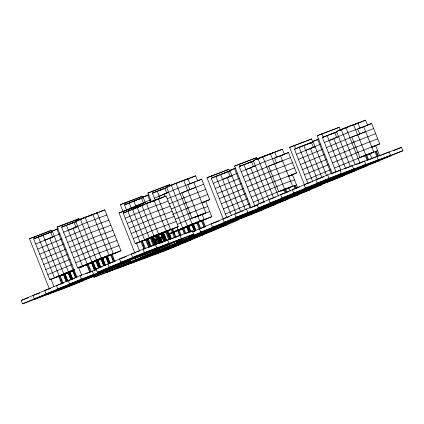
<?xml version="1.0" encoding="UTF-8"?>
<svg xmlns="http://www.w3.org/2000/svg" width="424" height="424" viewBox="0 0 424 424"><rect width="100%" height="100%" fill="white"/><g stroke="black" fill="none" stroke-linecap="round" stroke-linejoin="round"><path stroke-width="0.64" d="M49.47 289.152L29.5 238.717L51.426 230.317L51.914 231.546M77.067 277.519L57.097 227.079L79.028 218.678L79.516 219.913M47.308 232.05L51.426 230.317M74.322 220.66L79.028 218.678M63.584 274.609L49.82 279.739L33.65 238.892L50.631 232.119L52.65 237.223M74.317 269.706L68.402 271.911L52.232 231.069L58.062 228.674M91.526 262.843L77.756 267.973L61.586 227.132L73.983 222.287L76.002 227.391M99.566 259.165L91.876 262.027L75.705 221.185L85.118 217.221L104.802 209.891L120.973 250.732L106.853 256.679M43.121 235.278L41.335 236.03L43.179 235.341M44.313 234.774L52.655 231.266M69.865 224.02L78.323 220.453M79.532 219.95L81.344 219.187M82.547 218.678L84.36 217.915M84.572 217.825L92.808 214.358L108.979 255.2L85.447 265.111M46.804 233.937L52.194 231.668M73.58 222.664L75.991 221.646M88.06 216.563L97.112 212.753L113.282 253.6L89.75 263.505M104.802 209.891L98.909 212.313M123.257 212.048L120.331 204.665L142.263 196.27L142.75 197.499M151.342 201.638L147.934 193.031L169.865 184.631L170.347 185.86M169.865 184.631L147.934 193.031M137.556 198.252L142.263 196.27M150.918 199.725L126.506 209.949L124.481 204.845L141.462 198.066L143.487 203.176L141.711 203.833M145.766 203.827L143.068 197.022L148.898 194.621M155.343 200.457L152.423 193.079L164.814 188.235L166.839 193.339L159.148 196.206M190.397 225.118L182.712 227.98L166.542 187.138L175.955 183.173L195.634 175.843L197.658 180.947M132.171 201.983L143.492 197.213M145.278 196.46L146.471 195.962M160.108 190.217L167.952 186.915M177.168 183.036L183.64 180.311L187.684 190.519M139.379 199.153L143.625 197.367M165.005 188.367L166.224 187.853M180.709 181.753L182.516 180.99M183.725 180.486L187.949 178.705L189.968 183.809M190.927 177.82L195.634 175.843M35.669 244.001L60.086 233.778M63.605 232.235L87.137 222.33L106.822 214.994M134.965 253.165L119.038 212.933L140.964 204.532L141.446 205.751M154.442 198.188L177.974 188.277L195.289 181.827M203.896 202.057L209.779 199.577L201.697 179.156L187.816 184.615L189.835 189.719L195.718 187.238M136.846 206.265L140.964 204.532M196.99 181.138L201.697 179.156M251.056 207.744L234.567 166.097L256.493 157.702L256.976 158.926M223.209 218.768L206.965 177.736L228.891 169.34L229.617 171.174M37.688 249.105L62.105 238.882M65.63 237.339L89.162 227.434L108.841 220.098M146.079 239.73L135.314 243.742L123.188 213.108L146.418 203.329L166.102 195.994L178.228 226.628L157.903 235.188M132.039 209.758L133.852 208.99M135.044 208.491L137.842 207.309M138.023 207.235L139.809 206.483M140.169 206.334L141.913 205.598M143.073 205.11L144.812 204.373L137.127 207.241L149.253 237.875L156.944 235.007M147.139 203.398L154.108 200.462L166.234 231.096L151.94 237.117M149.698 202.529L158.412 198.861L170.543 229.49L157.182 235.113L160.744 233.82M228.891 169.34L206.965 177.736M256.493 157.702L234.567 166.097M158.549 199.174L161.454 197.95L153.764 200.817M162.037 197.706L166.102 195.994M226.967 217.952L211.242 178.244L228.223 171.466L230.248 176.57M245.326 209.557L229.829 170.416L235.659 168.021M254.904 206.186L239.184 166.478L251.575 161.634L253.6 166.738M343.97 175.531L270.162 203.027L253.303 160.532L262.716 156.573L282.395 149.237L284.419 154.341L264.735 161.677L241.203 171.582M221.837 174.153L232.633 169.611M247.457 163.367L254.713 160.309M257.13 159.297L258.937 158.534M260.145 158.025L261.952 157.262M262.164 157.172L270.401 153.705L274.445 163.918L276.289 163.229M224.397 173.284L227.301 172.059M227.407 172.017L229.193 171.264M251.178 162.01L253.589 160.993M265.657 155.91L267.464 155.152M268.673 154.643L274.71 152.099L276.729 157.209M282.395 149.237L270.003 154.082M167.056 198.835L190.143 189.602M203.716 184.26L181.843 192.697L191.95 218.222L205.826 212.769L193.699 182.135M304.612 185.214L289.619 147.34L311.545 138.939L312.753 141.998M332.215 173.575L317.221 135.701L339.147 127.306L340.355 130.359M306.838 140.922L311.545 138.939M335.029 129.039L339.147 127.306M39.713 254.209L64.125 243.986M67.649 242.448L91.181 232.538L110.865 225.208M125.207 218.217L148.442 208.433L168.121 201.098M213.267 183.348L237.679 173.124M307.898 183.21L294.426 149.174L311.407 142.4L313.426 147.504M326.708 175.955L313.007 141.351L318.837 138.95M336.062 172.017L322.362 137.413L334.759 132.564L336.778 137.673M350.404 166.637L336.481 131.467L345.894 127.502L365.578 120.172L367.597 125.276M229.888 176.723L231.674 175.971M303.854 145.575L313.431 141.547M337.292 131.498L330.052 134.546L333.741 133.173M339.099 130.735L340.308 130.226M342.719 129.214L345.348 128.106M345.74 127.942L353.584 124.64L357.623 134.848M290.657 175.451L296.54 172.976L288.452 152.555L274.577 158.009L276.596 163.113L282.479 160.638M306.997 144.462L312.97 141.95M336.767 131.928L334.356 132.945L336.131 132.283M351.252 125.827L357.888 123.034L359.907 128.138M282.57 155.03L288.452 152.555M361.46 121.905L365.578 120.172M169.075 203.939L184.382 197.611M183.862 197.801L205.735 189.369M41.732 259.313L66.149 249.095M69.674 247.552L93.201 237.647L112.885 230.312M127.232 223.321L150.462 213.537L170.146 206.207M215.286 188.452L239.703 178.228M243.222 176.691L274.137 164.03M296.445 154.278L320.862 144.059M324.381 142.517L347.913 132.611L367.004 125.499M290.477 157.659L268.599 166.091L278.706 191.622L292.587 186.163L280.46 155.534M313.665 147.404L315.451 146.651M371.567 147.43L379.719 143.906L371.636 123.485L357.755 128.944L359.78 134.048L349.938 137.715L326.406 147.621M366.341 125.716L371.636 123.485M171.095 209.043L186.406 202.714M185.882 202.905L207.76 194.473M43.757 264.422L68.169 254.199M71.693 252.656L95.225 242.751L114.904 235.415M129.251 228.425L152.481 218.641L172.165 211.311M217.305 193.556L241.722 183.338M245.247 181.795L271.143 171.005M298.464 159.387L322.881 149.163M270.623 171.201L292.496 162.763M373.655 128.594L351.782 137.026L359.865 157.447L373.745 151.993L363.638 126.463M360.368 133.798L365.658 131.573M172.531 214.396L188.426 207.818M187.906 208.014L209.779 199.577M202.211 202.852L205.741 201.368L211.804 216.685L202.391 220.644M45.776 269.526L70.193 259.303M73.712 257.76L97.244 247.855L116.929 240.525M131.27 233.529L154.506 223.75L174.184 216.415M219.33 198.665L243.742 188.442M247.266 186.899L273.162 176.108M300.489 164.491L324.901 154.267M328.425 152.725L354.321 141.939M272.643 176.304L294.521 167.867M353.801 142.13L375.68 133.698M175.138 219.256L190.445 212.922M189.926 213.118L203.806 207.665M47.795 274.63L72.213 264.406M75.737 262.869L99.269 252.958L118.948 245.629M133.295 238.638L156.525 228.854L176.209 221.519M221.349 203.769L245.766 193.545M249.291 192.003L275.187 181.218M302.508 169.595L326.925 159.371M330.45 157.834L356.346 147.043M274.667 181.408L296.54 172.976M355.826 147.239L377.699 138.802M288.972 176.252L292.502 174.762L297.669 187.811M177.163 224.36L190.1 218.911L209.785 211.576M194.171 217.57L197.791 216.049L199.81 221.153L176.283 231.059M199.943 215.244L205.826 212.769M194.446 217.66L202.094 214.443L204.119 219.547L180.587 229.458M49.82 279.739L74.232 269.516M77.756 267.973L101.288 258.068L120.973 250.732M135.314 243.742L158.549 233.958L178.228 226.628M144.022 249.354L140.895 241.452L142.342 240.88L145.469 248.782M154.76 244.871L151.633 236.968L150.896 237.244L150.191 237.541L153.318 245.443M61.793 284.133L58.666 276.236L60.107 275.664L62.996 282.956M72.287 279.04L69.398 271.747L67.957 272.319L70.845 279.612M74.046 269.791L72.605 270.364L75.488 277.656M95.941 269.791L92.814 261.889L91.367 262.461L94.738 270.973M105.11 265.223L102.226 257.93L100.78 258.502L103.668 265.795M57.505 276.872L74.184 269.849M143.005 240.88L150.748 237.615M68.253 272.436L68.958 272.139L68.253 272.436L69.7 276.082M74.343 274.127L72.902 270.48L73.606 270.183M94.732 270.501L91.605 262.604L92.31 262.308M108.613 263.951L105.724 256.658L106.429 256.361L107.171 256.085L110.055 263.378M61.814 275.266L63.6 274.519M64.347 274.116L74.009 270.136M85.044 265.488L80.396 267.443L79.951 266.309M150.88 237.769L147.308 239.274L150.859 237.949M151.506 236.184L151.956 237.318L155.65 235.76M152.354 237.186L153.059 236.889L155.947 244.182M161.65 233.274L162.355 232.972L165.482 240.874M168.683 239.491L165.556 231.589L166.261 231.292L169.393 239.194M106.62 256.52L105.915 256.817L108.804 264.11M114.952 261.555L112.063 254.262L110.622 254.835L113.266 261.518M161.957 233.38L162.662 233.083L165.789 240.986M69.499 272.404L72.986 270.936M97.441 260.638L100.97 259.154M102.147 258.661L106.265 256.923L102.12 258.439M223.374 208.873L247.786 198.649M251.31 197.112L277.206 186.322M304.533 174.704L328.945 164.48M332.469 162.938L358.365 152.147M276.686 186.512L290.567 181.059M357.845 152.343L379.719 143.906M156.917 238.839L154.596 239.82L156.959 238.94M159.822 237.62L162.143 236.64M169.181 233.677L172.711 232.193M173.888 231.695L192.125 224.015L211.804 216.685M184.371 233.884L182.203 228.414L182.908 228.117L185.076 233.587M194.261 231.138L191.616 224.45L192.321 224.153L194.971 230.842M154.882 239.952L155.592 239.655L157.272 243.911M178.234 230.121L178.944 229.824L181.106 235.293M187.647 226.156L188.351 225.859L190.763 231.939M154.299 240.318L156.684 239.311M159.376 238.177L162.281 236.952L159.498 237.975L160.235 237.7L162.159 242.56M169.786 233.794L171.577 233.041L169.208 233.921M154.972 240.244L156.816 239.465M159.795 238.209L162.18 237.207M169.923 233.947L171.709 233.195M174.094 232.188L175.881 231.435L174.036 232.124M203.864 226.861L201.458 220.782L202.9 220.21L205.55 226.898M197.489 222.489L198.194 222.192L200.844 228.881M142.581 245.708L144.022 245.136M147.229 243.752L148.67 243.18M151.872 241.797L153.318 241.224M156.52 239.841L157.967 239.269M60.346 280.487L61.793 279.914M64.994 278.531L66.441 277.959M69.642 276.575L71.084 276.003M74.285 274.62L75.732 274.047M88.346 268.699L89.793 268.127M93.052 266.717L94.499 266.145M97.758 264.735L99.2 264.163M102.465 262.753L103.907 262.18M160.336 238.357L162.657 237.376M180.083 230.041L181.827 229.304M188.277 226.591L192.395 224.858L188.251 226.374M192.984 224.609L197.685 222.627L190 225.494M198.273 222.383L201.803 220.893L194.706 223.512M162.344 237.668L163.786 237.096M107.41 260.914L108.851 260.341M167.242 235.845L168.683 235.272M112.307 259.091L113.749 258.518M172.934 233.725L174.381 233.152M225.393 213.977L249.81 203.758M253.329 202.216L276.861 192.305L296.546 184.975M306.552 179.808L330.969 169.584M334.488 168.042L365.403 155.385M285.384 192.909L284.038 189.507L284.743 189.21L286.089 192.613M368.668 159.864L366.643 154.76L365.907 155.036L365.202 155.332L367.221 160.436M280.932 190.97L284.552 189.443M361.486 157.05L365.711 155.269M130.131 259.594L130.581 260.728L71.751 285.495L22.546 303.828L21.2 300.425L80.03 275.658L96.635 269.468M96.052 268.911L143.111 249.095L192.316 230.762L193.667 234.165L146.603 253.981L97.398 272.314L96.052 268.911L102.2 266.617M286.704 188.643L292.587 186.163M367.862 154.469L373.745 151.993M281.207 191.06L288.855 187.837L290.207 191.245M362.774 156.716L365.308 155.65M366.999 154.935L370.014 153.668L372.039 158.772M294.998 188.68L293.874 185.845L295.321 185.272L296.668 188.675M377.063 156.774L375.044 151.665L376.486 151.092L378.51 156.202M85.86 273.798L92.331 271.074L93.678 274.476L34.848 299.249M148.352 247.483L155.412 244.51L156.758 247.913L109.699 267.729M158.889 243.646L160.654 242.899M161.83 242.406L167.713 239.931L169.059 243.334L122.001 263.15L121.55 262.011M172.367 238.564L180.014 235.347L181.366 238.749L134.302 258.566M185.845 233.486L192.316 230.762M192.364 231.817L246.487 209.027L257.559 204.903L251.141 207.665M257.05 204.58L327.646 174.852L401.454 147.356L402.8 150.758L332.204 180.481L258.396 207.983L257.05 204.58L264.433 201.829M22.546 303.828L81.376 279.061L130.581 260.728M97.398 272.314L144.457 252.497L193.667 234.165M331.711 173.739L339.947 170.273L341.294 173.676L270.697 203.398L270.252 202.264M344.601 168.906L352.249 165.689L353.595 169.091L282.999 198.814M47.149 294.664L105.979 269.892L105.528 268.758M355.725 164.819L364.55 161.104L365.896 164.507L295.3 194.234M59.45 290.08L118.28 265.313L117.83 264.178M369.203 159.742L376.851 156.52L378.197 159.928L307.601 189.65M381.505 155.157L379.74 155.905L375.68 145.697L371.376 147.303M382.681 154.665L389.153 151.94L390.499 155.343L319.903 185.065M393.218 150.822L401.454 147.356M93.847 277.264L164.443 247.542L238.251 220.045L167.655 249.768L93.847 277.264L93.397 276.13M177.237 242.152L247.833 212.429L321.641 184.933L251.045 214.655L177.237 242.152L176.792 241.018M258.396 207.983L328.992 178.255L402.8 150.758M106.148 272.685L176.744 242.957L176.071 241.256M189.539 237.573L260.135 207.845M118.45 268.101L189.046 238.378M201.84 232.988L272.436 203.266M130.751 263.516L201.347 233.794M214.141 228.404L284.737 198.681L284.287 197.547M226.443 223.819L297.039 194.097M321.917 183.846L345.147 174.068L344.696 172.928M349.853 172.086L373.385 162.175M155.354 254.352L225.95 224.625L225.499 223.49M238.744 219.24L309.34 189.517M57.097 227.079L73.707 220.893M178.933 182.293L171.248 185.156L187.419 225.997L195.104 223.135M183.831 180.465L190.339 178.043M88.102 216.341L80.412 219.203L96.582 260.045L104.272 257.183M92.406 214.735L97.727 212.753M166.542 187.138L173.639 184.493M75.705 221.185L83.395 218.323M120.331 204.665L136.941 198.48M29.5 238.717L46.72 232.299M152.423 193.079L164.417 188.611M61.586 227.132L69.276 224.264M69.891 224.036L75.944 221.779M143.068 197.022L148.389 195.035M52.232 231.069L58.146 228.865M136.82 200.022L129.129 202.889L131.154 207.993M141.717 198.199L143.487 197.542M45.983 234.075L38.293 236.937L54.463 277.778L62.153 274.916M50.286 232.469L52.655 231.589M124.481 204.845L130.396 202.64M33.65 238.892L40.746 236.253M317.221 135.701L334.441 129.288M265.694 155.688L258.009 158.549L273.507 197.695M253.303 160.532L259.806 158.11M168.588 192.459L163.855 194.224L164.756 196.492M289.619 147.34L306.223 141.155M77.751 226.511L73.018 228.271L87.169 264.009L94.859 261.147M239.184 166.478L246.869 163.616M247.483 163.383L253.541 161.131M68.312 230.253L75.408 227.608M229.829 170.416L235.744 168.211M145.178 202.317L140.445 204.082L141.118 205.783M348.878 126.622L341.188 129.484L355.111 164.655M353.775 124.794L360.872 122.154M54.341 236.369L49.608 238.129L63.759 273.867L71.444 271.005M140.529 204.273L135.797 206.038L133.777 200.934M223.581 173.421L215.89 176.283L231.387 215.424M227.884 171.815L230.248 170.936M44.96 240.085L52.057 237.445M336.481 131.467L342.396 129.262M211.242 178.244L218.339 175.6M119.038 212.933L136.258 206.514M322.362 137.413L329.459 134.768M313.007 141.351L318.922 139.146M148.872 202.64L141.775 205.285L153.901 235.914L162.106 232.845L165.233 240.742M152.078 201.67L153.848 201.008M139.576 206.552L132.479 209.196L144.605 239.83L150.52 237.626M306.165 144.573L299.068 147.218L312.769 181.822M311.062 142.75L312.838 142.088M133.745 208.947L127.831 211.152L139.962 241.786L148.167 238.712L151.05 246.005M294.426 149.174L302.111 146.312M309.377 143.603L311.147 142.946M123.188 213.108L129.691 210.686M255.349 165.858L250.616 167.618L264.316 202.222M245.909 169.6L251.824 167.401M231.933 175.716L227.206 177.476L240.678 211.512M222.558 179.437L229.654 176.792M337.939 137.01L333.794 138.553L345.698 168.619M329.088 140.535L334.414 138.553M315.117 146.651L310.384 148.411L321.837 177.343M305.736 150.366L312.244 147.944M201.437 202.974L205.741 201.368M288.362 176.304L292.502 174.762M203.626 208.014L207.765 206.472M290.382 181.414L294.521 179.871M197.388 216.426L200.345 215.323M202.121 214.661L203.303 214.221M375.044 151.665L376.486 151.092M366.325 155.041L377.704 150.801M367.083 154.988L370.041 153.886M165.556 231.589L173.58 228.584M161.618 233.248L162.355 232.972M161.247 233.401L168.938 230.539M161.926 233.375L164.289 232.495M151.956 237.318L155.502 235.993M157.278 235.336L159.641 234.451M140.895 241.452L141.632 241.177M146.72 239.284L147.457 239.009M152.629 237.292L154.999 236.407M284.038 189.507L285.479 188.934L286.825 192.342M293.874 185.845L295.321 185.272M284.149 189.82L289.475 187.837M199.413 221.529L207.097 218.667M191.616 224.45L193.058 223.877L195.708 230.566M201.458 220.782L202.195 220.512L204.808 227.174M102.226 257.93L101.484 258.205L104.373 265.498M112.063 254.262L111.327 254.538L114.215 261.831M105.724 256.658L106.461 256.382L109.318 263.654M108.576 255.577L116.266 252.715M101.723 258.343L102.465 258.068L105.348 265.36M103.869 257.559L111.56 254.697M185.696 227.094L178.006 229.962L176.882 227.126M182.203 228.414L183.65 227.842L185.813 233.311M92.814 261.889L92.072 262.164L95.204 270.067M99.163 259.541L100.939 258.879M173.893 231.721L180.99 229.077M185.293 227.476L187.069 226.814M90.153 263.129L82.463 265.991L66.292 225.149M91.605 262.604L93.052 262.032L96.179 269.929M94.457 261.523L100.965 259.101M169.187 233.704L172.732 232.384M173.914 231.944L182.362 228.796M183.544 228.356L187.09 227.031M93.301 262.18L96.259 261.083M179.426 230.115L182.384 229.013M81.355 266.86L90.959 263.283M159.832 237.641L162.196 236.762M164.146 236.02L164.883 235.744M81.583 267.003L83.353 266.341M85.129 265.678L86.904 265.021M323.872 176.829L315.88 179.808L317.226 183.21L391.034 155.714M69.398 271.747L68.662 272.023L71.788 279.925M72.902 270.48L73.638 270.205M154.681 240.011L156.451 239.353M66.801 272.961L59.111 275.823L42.941 234.981M71.105 271.355L72.88 270.697M160.044 238.219L162.615 237.281M64.316 274.095L65.052 273.819L67.941 281.112M68.232 272.653L66.457 273.31L66.011 272.176M70.008 271.991L72.965 270.888M310.877 182.241L304.114 184.763L305.46 188.166L379.268 160.669M58.666 276.236L59.402 275.96M155.603 240.117L156.79 239.677M64.771 274.169L68.317 272.844M158.406 239.327L159.143 239.051M163.298 237.504L164.04 237.228M168.996 235.384L169.733 235.108M153.758 241.282L154.495 241.012M164.348 237.339L165.084 237.064M299.731 186.968L292.348 189.714L293.694 193.121L367.502 165.62L367.051 164.486M149.11 243.244L149.847 242.968M154.007 241.415L154.744 241.139M159.7 239.295L160.436 239.019M285.5 192.835L280.582 194.669L281.928 198.072L355.736 170.575M286.735 192.379L288.58 191.69M268.816 199.625L275.584 197.102M381.075 159.313L361.391 166.643L337.859 176.554L357.543 169.218M240.254 211.915L234.721 213.982L236.067 217.385L309.875 189.888M241.484 211.459L243.334 210.77M356.685 168.625L364.375 165.763L363.925 164.629M368.679 164.157L376.369 161.295M351.978 170.607L359.669 167.745M363.972 166.139L371.663 163.277M229.103 216.643L222.955 218.932L224.301 222.335L298.109 194.839L297.659 193.704M342.566 174.571L350.256 171.704M354.559 170.103L362.25 167.236M219.187 220.909L211.189 223.888L212.535 227.291L286.343 199.794M352.837 171.201L333.153 178.536L309.923 188.314L329.602 180.984M328.505 180.492L336.195 177.624M340.499 176.024L348.189 173.156M70.893 276.522L71.635 276.252M136.268 252.216L131.345 254.05L132.696 257.453L181.901 239.12M137.498 251.755L139.342 251.072M204.956 226.782L199.423 228.843L200.769 232.246L274.577 204.75M319.214 184.403L326.904 181.541M331.208 179.935L338.898 177.073M126.347 256.483L119.579 259L120.93 262.408L170.135 244.076M314.566 186.359L322.256 183.497M326.56 181.891L334.25 179.029M193.196 231.732L195.04 231.048M115.196 261.205L107.813 263.956L109.164 267.358L158.369 249.026M75.027 278.091L68.264 280.609L69.61 284.011L118.815 265.684M63.876 282.813L56.498 285.564L57.844 288.967L107.049 270.634M50.88 288.225L44.732 290.519L46.078 293.922L95.283 275.589M39.729 292.952L32.966 295.47L34.312 298.878L83.517 280.545L83.067 279.411M21.2 300.425L28.583 297.675M226.485 224.996L152.677 252.497L152.227 251.363M214.719 229.951L140.911 257.447L140.238 255.746M202.953 234.907L129.145 262.403L128.695 261.269M191.187 239.862L117.379 267.358L116.929 266.224M179.421 244.812L105.613 272.314L105.163 271.18M375.749 151.368L377.768 156.477M365.907 155.036L367.931 160.139M357.665 134.551L365.748 154.972M366.516 164.114L366.956 165.254M345.894 127.502L360.045 163.24M358.815 166.987L359.266 168.121M354.215 168.699L354.665 169.833M327.068 135.431L340.769 170.035M321.927 133.719L323.374 137.387M317.656 139.395L331.356 173.994M331.759 179.347L332.204 180.481M331.102 178.446L331.547 179.58M327.646 174.852L328.992 178.255M303.716 145.262L317.194 179.299M294.325 145.358L295.777 149.025M306.086 187.774L306.531 188.908M305.545 187.403L305.996 188.537M294.585 185.542L295.703 188.383M297.123 193.333L297.574 194.468M274.482 163.616L284.589 189.141M262.716 156.573L278.436 196.28M262.366 208.566L262.811 209.7L189.003 237.202L188.558 236.067M261.831 208.195L262.276 209.329M261.29 207.824L261.74 208.958M243.89 164.496L259.387 203.637M239.274 164.114L240.244 166.568M234.477 168.461L250.197 208.168M249.529 212.779L249.975 213.913M248.989 212.408L249.439 213.542M246.487 209.027L247.833 212.429M220.538 174.328L236.036 213.468M236.152 216.622L236.603 217.756M211.671 175.753L212.398 177.592M213.198 228.075L213.648 229.209L143.052 258.932L142.602 257.797M187.726 190.222L197.833 215.747M199.863 228.547L197.457 222.468L196.752 222.764L199.397 229.453M200.859 231.483L201.305 232.617M193.487 224.174L195.893 230.253M175.955 183.173L192.125 224.015M192.046 224.747L194.452 230.826M188.781 226.156L190.948 231.626M190.021 232.214L187.615 226.135L186.91 226.432L189.078 231.902M187.821 227.942L188.781 230.375M186.422 226.458L188.86 232.606M180.37 235.569L178.202 230.1L177.497 230.396L179.665 235.866M172.695 228.896L176.061 237.408M178.435 243.307L178.886 244.441M177.9 242.936L178.35 244.07M157.129 191.102L160.049 198.474M177.364 242.565L177.815 243.699M175.324 237.679L171.953 229.172L171.248 229.469L174.375 237.371M152.64 191.049L153.371 192.894M169.446 233.492L171.635 239.025M171.174 238.754L168.047 230.852L167.31 231.128L170.676 239.639M167.003 231.016L170.369 239.528M163.521 232.394L166.807 240.604M163.399 232.808L166.531 240.71M147.716 195.061L150.409 201.872M161.364 233.115L164.735 241.627M160.908 233.544L163.797 240.843M160.659 233.412L163.786 241.314M161.491 236.173L161.942 237.308M165.063 247.15L165.514 248.284M160.786 237.944L162.466 242.199M163.993 246.408L164.443 247.542M146.418 203.329L158.549 233.958M158.756 234.769L161.639 242.062M158.014 235.039L161.147 242.941M157.707 234.933L160.834 242.83M160.585 242.698L157.458 234.801L156.721 235.076L159.848 242.973M159.408 242.915L156.281 235.013L154.834 235.585L157.961 243.487M156.975 237.8L157.696 239.624M155.539 235.288L158.91 243.795M153.514 236.232L156.652 244.155M155.094 240.541L156.536 244.187M155.942 244.659L152.81 236.756L152.073 237.032L155.2 244.929M156.848 247.15L157.299 248.284M152.327 239.756L153.053 241.579M150.896 237.244L154.023 245.146M147.425 238.988L150.313 246.28M146.985 238.924L150.117 246.826M149.375 247.102L146.248 239.2L145.543 239.496L148.67 247.399M141.6 241.155L144.489 248.448M125.038 202.683L125.769 204.532M143.111 249.095L144.457 252.497M123.744 210.951L124.465 212.779M136.295 242.65L139.432 250.573M121.015 261.64L121.465 262.779M107.357 256.244L110.007 262.928M102.656 258.227L105.3 264.91M85.118 217.221L101.288 258.068M101.691 260.013L102.894 263.05M101.262 259.25L102.703 262.896M102.942 263.5L103.668 265.323M97.949 260.209L100.833 267.502M100.642 267.343L97.758 260.05L96.312 260.622L98.962 267.306M100.409 267.205L97.52 259.912L96.073 260.479L98.962 267.777M96.778 260.182L99.667 267.475M96.741 261.385L97.223 262.599M98.426 265.641L98.909 266.855M95.585 260.506L98.511 267.889M91.234 271.773L88.107 263.871L86.66 264.444L89.793 272.346M87.365 264.147L90.498 272.049M61.803 225.096L62.535 226.941M78.61 267.539L81.774 275.536M80.03 275.658L81.376 279.061M73.31 270.067L76.198 277.36M56.88 229.114L73.05 269.956M74.587 274.731L75.79 277.773M69.949 271.996L72.594 278.679M69.7 271.864L72.584 279.156M69.939 276.692L70.903 279.119M67.988 272.144L70.909 279.527M70.23 283.619L70.681 284.753M69.695 283.248L70.145 284.382M67.644 281.001L64.755 273.703L63.309 274.275L66.197 281.573M64.013 273.978L66.902 281.271M63.611 274.392L65.052 278.038M65.291 278.648L66.255 281.075M59.371 275.934L62.259 283.232M34.206 236.735L34.932 238.579M50.763 278.563L53.933 286.555"/></g></svg>
